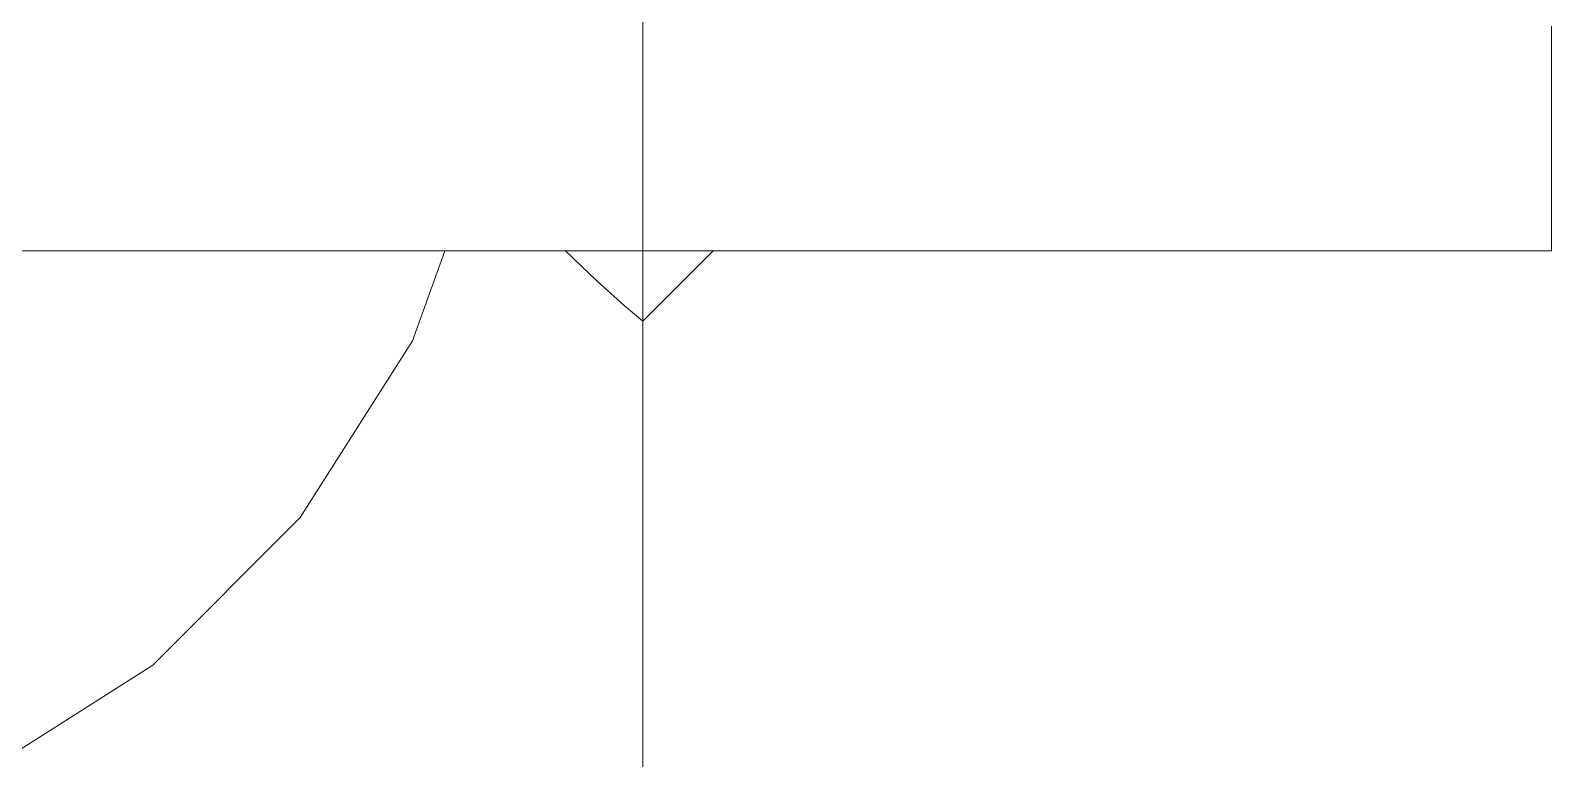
# Model space of a CAD drawing. Header units: inches. Extents: x -4010 to -1814, y 9846 to 12241.
# Drawn here: x -3302.32 to -3273.52, y 10913.98 to 10928.11 of the extents above; entities that cross this region are included whole.
import ezdxf

# ---------------------------------------------------------------- set-up
doc = ezdxf.new("R2010")
doc.units = ezdxf.units.IN
doc.header["$MEASUREMENT"] = 0
for name, color, linetype, lineweight in [('0-1', 7, 'Continuous', 5), ('0-2', 7, 'Continuous', 9), ('A-DETL-GENF-1', 253, 'Continuous', 9), ('A-WALL-1', 7, 'Continuous', 9)]:
    doc.layers.add(name, color=color, linetype=linetype, lineweight=lineweight)

# ---------------------------------------------------------------- blocks, each defined once
blk = doc.blocks.new('switchgrass 26764 - switchgrass 26764-2219965-UNIT PLANS - 1ST FLOOR')
at = {"layer": 'A-DETL-GENF-1'}
for p, q in [((16.181, -7.918), (16.789, -6.217)), ((14.053, -11.263), (16.181, -7.918)), ((11.263, -14.053), (14.053, -11.263)), ((7.918, -16.181), (11.263, -14.053))]:
    blk.add_line(p, q, dxfattribs=at)
blk = doc.blocks.new('gold flame spirea 26749 - gold flame spirea 26749-V20-UNIT PLANS - 1ST FLOOR')
at = {"layer": 'A-DETL-GENF-1'}
for p, q in [((0, 19.788), (0, 20.008)), ((0, 20.008), (0, 19.806)), ((0, 19.806), (0, 19.651)), ((0, 19.605), (0, 19.788)), ((0, 19.651), (0, 19.538)), ((0, 19.449), (0, 19.605)), ((0, 19.538), (0, 19.463)), ((0, 19.463), (0, 19.418)), ((0, 19.31), (0, 19.449)), ((0, 19.418), (0, 19.4)), ((0, 19.4), (0, 19.403)), ((0, 19.403), (0, 19.267)), ((0, 19.177), (0, 19.31)), ((0, 19.267), (0, 19.16)), ((0, 19.041), (0, 19.177)), ((0, 19.16), (0, 19.081)), ((0, 19.081), (0, 19.026)), ((0, 18.891), (0, 19.041)), ((0, 19.026), (0, 18.994)), ((0, 18.994), (0, 18.98)), ((0, 18.98), (0, 18.984)), ((0, 18.984), (0, 18.851)), ((0, 18.833), (0, 18.891)), ((0, 18.851), (0, 18.718)), ((0, 18.821), (0, 18.838)), ((0, 18.838), (0, 18.835)), ((0, 18.835), (0, 18.815)), ((0, 18.715), (0, 18.833)), ((0, 18.783), (0, 18.821)), ((0, 18.815), (0, 18.402)), ((0, 18.77), (0, 18.798)), ((0, 18.798), (0, 18.636)), ((0, 18.721), (0, 18.783)), ((0, 18.76), (0, 18.77)), ((0, 18.757), (0, 18.767)), ((0, 18.767), (0, 18.766)), ((0, 18.766), (0, 18.761)), ((0, 18.761), (0, 18.76)), ((0, 18.728), (0, 18.757)), ((0, 18.536), (0, 18.728)), ((0, 18.634), (0, 18.721)), ((0, 18.718), (0, 18.586)), ((0, 18.553), (0, 18.715)), ((0, 18.636), (0, 18.497)), ((0, 18.519), (0, 18.634)), ((0, 18.429), (0, 18.612)), ((0, 18.612), (0, 18.411)), ((0, 18.586), (0, 18.453)), ((0, 18.362), (0, 18.553)), ((0, 18.412), (0, 18.536)), ((0, 18.251), (0, 18.519)), ((0, 18.497), (0, 18.369)), ((0, 18.453), (0, 18.32)), ((0, 18.272), (0, 18.429)), ((0, 18.333), (0, 18.412)), ((0, 18.411), (0, 18.225)), ((0, 18.402), (0, 18.242)), ((0, 18.369), (0, 18.241)), ((0, 18.158), (0, 18.362)), ((0, 18.279), (0, 18.333)), ((0, 18.32), (0, 18.187)), ((0, 18.229), (0, 18.279)), ((0, 18.007), (0, 18.272)), ((0, 18.066), (0, 18.251)), ((0, 18.242), (0, 18.1)), ((0, 18.241), (0, 18.099)), ((0, 18.161), (0, 18.229)), ((0, 18.225), (0, 18.06)), ((0, 17.937), (0, 18.193)), ((0, 18.193), (0, 18.077)), ((0, 18.187), (0, 18.054)), ((0, 18.054), (0, 18.161)), ((0, 17.957), (0, 18.158)), ((0, 17.684), (0, 18.147)), ((0, 18.147), (0, 17.909)), ((0, 18.1), (0, 17.965)), ((0, 18.099), (0, 17.932)), ((0, 18.077), (0, 18.023)), ((0, 17.936), (0, 18.066)), ((0, 18.06), (0, 17.919)), ((0, 18.054), (0, 17.947)), ((0, 17.859), (0, 18.054)), ((0, 18.023), (0, 17.98)), ((0, 17.886), (0, 18.007)), ((0, 17.98), (0, 17.932)), ((0, 17.965), (0, 17.829)), ((0, 17.774), (0, 17.957)), ((0, 17.947), (0, 17.841)), ((0, 17.752), (0, 17.937)), ((0, 17.834), (0, 17.936)), ((0, 17.932), (0, 17.728)), ((0, 17.932), (0, 17.827)), ((0, 17.919), (0, 17.806)), ((0, 17.909), (0, 17.644)), ((0, 17.846), (0, 17.898)), ((0, 17.898), (0, 17.897)), ((0, 17.897), (0, 17.864)), ((0, 17.764), (0, 17.886)), ((0, 17.864), (0, 17.782)), ((0, 17.704), (0, 17.859)), ((0, 17.722), (0, 17.846)), ((0, 17.841), (0, 17.735)), ((0, 17.732), (0, 17.834)), ((0, 17.829), (0, 17.681)), ((0, 17.827), (0, 17.635)), ((0, 17.806), (0, 17.726)), ((0, 17.792), (0, 17.804)), ((0, 17.804), (0, 17.798)), ((0, 17.798), (0, 17.772)), ((0, 17.766), (0, 17.792)), ((0, 17.782), (0, 17.774)), ((0, 17.772), (0, 17.722)), ((0, 17.728), (0, 17.766)), ((0, 17.635), (0, 17.764)), ((0, 17.609), (0, 17.752)), ((0, 17.735), (0, 17.628)), ((0, 17.602), (0, 17.732)), ((0, 17.681), (0, 17.728)), ((0, 17.728), (0, 17.325)), ((0, 17.726), (0, 17.681)), ((0, 17.578), (0, 17.704)), ((0, 17.36), (0, 17.684)), ((0, 17.681), (0, 17.663)), ((0, 17.663), (0, 17.617)), ((0, 17.644), (0, 17.095)), ((0, 17.628), (0, 17.522)), ((0, 17.617), (0, 17.553)), ((0, 17.48), (0, 17.609)), ((0, 17.417), (0, 17.602)), ((0, 17.469), (0, 17.578)), ((0, 17.553), (0, 17.484)), ((0, 17.522), (0, 17.416)), ((0, 17.455), (0, 17.495)), ((0, 17.495), (0, 16.518)), ((0, 17.484), (0, 17.42)), ((0, 17.337), (0, 17.48)), ((0, 17.253), (0, 17.469)), ((0, 17.435), (0, 17.455)), ((0, 17.427), (0, 17.435)), ((0, 17.424), (0, 17.427)), ((0, 17.416), (0, 17.424)), ((0, 17.42), (0, 17.374)), ((0, 17.246), (0, 17.417)), ((0, 17.416), (0, 17.309)), ((0, 17.396), (0, 17.416)), ((0, 17.356), (0, 17.396)), ((0, 17.374), (0, 17.356)), ((0, 17.13), (0, 17.36)), ((0, 17.15), (0, 17.337)), ((0, 17.325), (0, 17.155)), ((0, 17.309), (0, 17.123)), ((0, 17.123), (0, 17.253)), ((0, 17.129), (0, 17.246)), ((0, 17.155), (0, 17.004)), ((0, 16.89), (0, 17.15)), ((0, 16.948), (0, 17.13)), ((0, 17.043), (0, 17.129)), ((0, 16.006), (0, 17.123)), ((0, 17.123), (0, 16.959)), ((0, 17.095), (0, 16.846)), ((0, 16.967), (0, 17.043)), ((0, 17.004), (0, 16.872)), ((0, 16.876), (0, 16.967)), ((0, 16.959), (0, 16.778)), ((0, 16.77), (0, 16.948)), ((0, 16.737), (0, 16.914)), ((0, 16.914), (0, 16.478)), ((0, 16.718), (0, 16.89)), ((0, 16.75), (0, 16.876)), ((0, 16.872), (0, 16.757)), ((0, 16.846), (0, 16.636)), ((0, 16.778), (0, 16.586)), ((0, 16.548), (0, 16.77)), ((0, 16.757), (0, 16.658)), ((0, 16.565), (0, 16.75)), ((0, 16.584), (0, 16.737)), ((0, 16.577), (0, 16.718)), ((0, 16.484), (0, 16.704)), ((0, 16.704), (0, 16.56)), ((0, 16.658), (0, 16.006)), ((0, 16.636), (0, 16.483)), ((0, 16.586), (0, 16.389)), ((0, 16.445), (0, 16.584)), ((0, 16.464), (0, 16.577)), ((0, 16.544), (0, 16.571)), ((0, 16.571), (0, 16.565)), ((0, 16.56), (0, 16.487)), ((0, 16.541), (0, 16.553)), ((0, 16.553), (0, 16.438)), ((0, 16.239), (0, 16.548)), ((0, 16.494), (0, 16.544)), ((0, 16.51), (0, 16.541)), ((0, 16.507), (0, 16.518)), ((0, 16.518), (0, 16.492)), ((0, 16.518), (0, 16.146)), ((0, 16.48), (0, 16.51)), ((0, 16.482), (0, 16.507)), ((0, 16.429), (0, 16.494)), ((0, 16.492), (0, 16.407)), ((0, 16.487), (0, 16.466)), ((0, 16.313), (0, 16.484)), ((0, 16.483), (0, 16.466)), ((0, 16.466), (0, 16.482)), ((0, 16.466), (0, 16.48)), ((0, 16.478), (0, 16.28)), ((0, 16.355), (0, 16.472)), ((0, 16.472), (0, 16.335)), ((0, 16.416), (0, 16.472)), ((0, 16.472), (0, 16.285)), ((0, 16.373), (0, 16.464)), ((0, 16.31), (0, 16.445)), ((0, 16.438), (0, 16.355)), ((0, 16.359), (0, 16.429)), ((0, 16.376), (0, 16.416)), ((0, 16.407), (0, 16.239)), ((0, 16.389), (0, 16.192)), ((0, 16.341), (0, 16.376)), ((0, 16.3), (0, 16.373)), ((0, 16.292), (0, 16.359)), ((0, 16.242), (0, 16.355)), ((0, 16.355), (0, 16.293)), ((0, 16.303), (0, 16.341)), ((0, 16.335), (0, 16.052)), ((0, 16.177), (0, 16.313)), ((0, 16.167), (0, 16.31)), ((0, 16.252), (0, 16.303)), ((0, 16.242), (0, 16.3)), ((0, 16.293), (0, 16.238)), ((0, 16.239), (0, 16.292)), ((0, 16.285), (0, 16.139)), ((0, 16.28), (0, 16.098)), ((0, 16.18), (0, 16.252)), ((0, 16.131), (0, 16.242)), ((0, 16.193), (0, 16.242)), ((0, 16.046), (0, 16.239)), ((0, 16.238), (0, 16.181)), ((0, 16.132), (0, 16.193)), ((0, 16.192), (0, 16)), ((0, 16.181), (0, 16.107)), ((0, 16.076), (0, 16.18)), ((0, 16.065), (0, 16.177)), ((0, 16.008), (0, 16.167)), ((0, 16.146), (0, 16.076)), ((0, 16.139), (0, 16.018)), ((0, 16.088), (0, 16.132)), ((0, 16.021), (0, 16.131)), ((0, 16.107), (0, 16.006)), ((0, 16.098), (0, 15.936)), ((0, 16.058), (0, 16.088)), ((0, 15.961), (0, 16.065)), ((0, 16.038), (0, 16.058)), ((0, 16.052), (0, 15.261)), ((0, 15.843), (0, 16.046)), ((0, 16.025), (0, 16.038)), ((0, 16.015), (0, 16.025)), ((0, 15.911), (0, 16.021)), ((0, 16.018), (0, 15.805)), ((0, 16.006), (0, 16.015)), ((0, 15.82), (0, 16.008)), ((0, 16), (0, 15.82)), ((0, 15.853), (0, 15.961)), ((0, 15.936), (0, 15.796)), ((0, 15.798), (0, 15.911)), ((0, 15.727), (0, 15.853)), ((0, 15.788), (0, 15.843)), ((0, 15.808), (0, 15.82)), ((0, 15.82), (0, 15.541)), ((0, 15.781), (0, 15.808)), ((0, 15.805), (0, 15.686)), ((0, 15.681), (0, 15.798)), ((0, 15.796), (0, 15.681)), ((0, 15.734), (0, 15.788)), ((0, 15.738), (0, 15.781)), ((0, 15.675), (0, 15.738)), ((0, 15.541), (0, 15.734)), ((0, 15.579), (0, 15.727)), ((0, 15.686), (0, 15.541)), ((0, 15.592), (0, 15.675)), ((0, 15.514), (0, 15.634)), ((0, 15.634), (0, 15.477)), ((0, 15.486), (0, 15.592)), ((0, 15.472), (0, 15.579)), ((0, 15.541), (0, 15.526)), ((0, 15.526), (0, 15.431)), ((0, 15.381), (0, 15.514)), ((0, 15.355), (0, 15.486)), ((0, 15.477), (0, 15.324)), ((0, 15.392), (0, 15.472)), ((0, 15.431), (0, 15.28)), ((0, 15.326), (0, 15.392)), ((0, 15.239), (0, 15.381)), ((0, 15.339), (0, 15.355)), ((0, 15.305), (0, 15.339)), ((0, 15.26), (0, 15.326)), ((0, 15.324), (0, 15.174)), ((0, 15.259), (0, 15.305)), ((0, 15.28), (0, 15.098)), ((0, 15.261), (0, 14.863)), ((0, 15.181), (0, 15.26)), ((0, 15.154), (0, 15.259)), ((0, 14.932), (0, 15.239)), ((0, 15.076), (0, 15.181)), ((0, 15.174), (0, 15.024)), ((0, 15.13), (0, 15.168)), ((0, 15.168), (0, 15.163)), ((0, 15.163), (0, 15.128)), ((0, 15.108), (0, 15.154)), ((0, 15.037), (0, 15.13)), ((0, 15.128), (0, 15.076)), ((0, 15.076), (0, 15.108)), ((0, 15.098), (0, 14.91)), ((0, 14.972), (0, 15.076)), ((0, 14.873), (0, 15.037)), ((0, 15.024), (0, 14.874)), ((0, 14.763), (0, 14.983)), ((0, 14.983), (0, 14.858)), ((0, 14.859), (0, 14.972)), ((0, 14.772), (0, 14.932)), ((0, 14.91), (0, 14.739)), ((0, 14.874), (0, 14.721)), ((0, 14.628), (0, 14.873)), ((0, 14.863), (0, 14.535)), ((0, 14.737), (0, 14.859)), ((0, 14.858), (0, 14.733)), ((0, 14.557), (0, 14.797)), ((0, 14.797), (0, 14.697)), ((0, 14.61), (0, 14.772)), ((0, 14.584), (0, 14.763)), ((0, 14.739), (0, 14.61)), ((0, 14.606), (0, 14.737)), ((0, 14.733), (0, 14.598)), ((0, 14.721), (0, 14.564)), ((0, 14.697), (0, 14.607)), ((0, 14.62), (0, 14.628)), ((0, 14.577), (0, 14.62)), ((0, 14.607), (0, 14.523)), ((0, 14.467), (0, 14.606)), ((0, 14.598), (0, 14.444)), ((0, 14.424), (0, 14.584)), ((0, 14.514), (0, 14.577)), ((0, 14.564), (0, 14.434)), ((0, 14.362), (0, 14.557)), ((0, 14.535), (0, 14.331)), ((0, 14.523), (0, 14.442)), ((0, 14.445), (0, 14.514)), ((0, 14.321), (0, 14.467)), ((0, 14.382), (0, 14.445)), ((0, 14.444), (0, 14.261)), ((0, 14.442), (0, 14.358)), ((0, 14.434), (0, 14.307)), ((0, 14.265), (0, 14.424)), ((0, 14.34), (0, 14.382)), ((0, 14.207), (0, 14.362)), ((0, 14.358), (0, 14.268)), ((0, 14.331), (0, 14.34)), ((0, 14.168), (0, 14.321)), ((0, 14.307), (0, 14.183)), ((0, 14.268), (0, 14.168)), ((0, 14.238), (0, 14.266)), ((0, 14.266), (0, 14.252)), ((0, 14.086), (0, 14.265)), ((0, 14.261), (0, 14.04)), ((0, 14.252), (0, 14.215)), ((0, 14.105), (0, 14.238)), ((0, 14.215), (0, 14.169)), ((0, 14.088), (0, 14.207)), ((0, 14.183), (0, 14.06)), ((0, 14.169), (0, 14.131)), ((0, 14.118), (0, 14.145)), ((0, 14.145), (0, 13.54)), ((0, 14.131), (0, 14.118)), ((0, 13.992), (0, 14.105)), ((0, 14.001), (0, 14.088)), ((0, 13.867), (0, 14.086)), ((0, 14.06), (0, 13.937)), ((0, 14.04), (0, 13.773)), ((0, 13.943), (0, 14.001)), ((0, 13.891), (0, 13.992)), ((0, 13.91), (0, 13.943)), ((0, 13.937), (0, 13.81)), ((0, 13.905), (0, 13.91)), ((0, 13.898), (0, 13.905)), ((0, 13.883), (0, 13.898)), ((0, 13.794), (0, 13.891)), ((0, 13.852), (0, 13.883)), ((0, 13.587), (0, 13.867)), ((0, 13.797), (0, 13.852)), ((0, 13.81), (0, 13.68)), ((0, 13.711), (0, 13.797)), ((0, 13.694), (0, 13.794)), ((0, 13.773), (0, 13.782)), ((0, 13.782), (0, 13.77)), ((0, 13.77), (0, 13.738)), ((0, 13.738), (0, 13.686)), ((0, 13.587), (0, 13.711)), ((0, 13.581), (0, 13.694)), ((0, 13.686), (0, 13.612)), ((0, 13.68), (0, 13.447)), ((0, 13.612), (0, 13.517)), ((0, 13.594), (0, 13.611)), ((0, 13.611), (0, 13.587)), ((0, 13.545), (0, 13.594)), ((0, 13.401), (0, 13.587)), ((0, 13.447), (0, 13.581)), ((0, 13.472), (0, 13.545)), ((0, 13.54), (0, 13.437)), ((0, 13.517), (0, 13.401)), ((0, 13.383), (0, 13.472)), ((0, 13.437), (0, 13.337)), ((0, 13.287), (0, 13.383)), ((0, 13.337), (0, 13.24)), ((0, 13.191), (0, 13.287)), ((0, 13.24), (0, 13.143)), ((0, 12.842), (0, 13.214)), ((0, 13.214), (0, 13)), ((0, 13.014), (0, 13.191)), ((0, 13.143), (0, 13.046)), ((0, 13.046), (0, 12.946)), ((0, 12.553), (0, 13.014)), ((0, 13), (0, 12.836)), ((0, 12.946), (0, 12.842)), ((0, 12.836), (0, 12.704)), ((0, 12.704), (0, 12.584)), ((0, 12.584), (0, 12.456)), ((0, 12.317), (0, 12.553)), ((0, 12.456), (0, 12.301)), ((0, 12.108), (0, 12.317)), ((0, 12.301), (0, 12.098)), ((0, 11.95), (0, 12.108)), ((0, 12.098), (0, 11.932)), ((0, 11.865), (0, 11.95)), ((0, 11.932), (0, 11.783)), ((0, 11.766), (0, 11.865)), ((-1.329, 10.25), (0, 11.579)), ((0, 11.783), (0, 11.656)), ((0, 11.612), (0, 11.766)), ((0, 11.656), (0, 11.557)), ((0, 11.423), (0, 11.612)), ((0.356, 11.282), (0, 11.579)), ((0, 11.557), (0, 11.491)), ((0, 11.491), (0, 11.464)), ((0, 11.464), (0, 11.481)), ((0, 11.481), (0, 11.435)), ((0, 11.435), (0, 11.357)), ((0, 11.217), (0, 11.423)), ((0, 11.357), (0, 11.26)), ((0, 11.26), (0, 11.156)), ((0.875, 10.816), (0.356, 11.282)), ((0, 11.016), (0, 11.217)), ((0, 11.156), (0, 11.059)), ((0, 11.059), (0, 10.981)), ((0, 10.837), (0, 11.016)), ((0, 10.981), (0, 10.935)), ((0, 10.935), (0, 10.981)), ((0, 10.981), (0, 10.638)), ((0, 10.702), (0, 10.837)), ((0, 10.617), (0, 10.702)), ((1.467, 10.25), (0.875, 10.816)), ((0, 10.638), (0, 10.353)), ((0, 10.432), (0, 10.617)), ((0, 10.183), (0, 10.432)), ((0, 10.353), (0, 10.25)), ((0, 9.902), (0, 10.183)), ((0, 9.027), (0, 10.051)), ((0, 10.051), (0, 9.954)), ((0, 9.954), (0, 9.86)), ((0, 9.624), (0, 9.902)), ((0, 9.86), (0, 9.763)), ((0, 9.763), (0, 9.656)), ((0, 9.656), (0, 9.533)), ((0, 9.383), (0, 9.624)), ((0, 9.533), (0, 9.388)), ((0, 9.388), (0, 9.213)), ((0, 9.213), (0, 9.383)), ((0, 8.841), (0, 9.027)), ((0, 8.329), (0, 8.841)), ((0, 7.863), (0, 8.329)), ((0, 7.427), (0, 7.863)), ((0, 7.009), (0, 7.427)), ((0, 6.592), (0, 7.009)), ((0, 6.165), (0, 6.592)), ((0, 5.712), (0, 6.165))]:
    blk.add_line(p, q, dxfattribs=at)
blk = doc.blocks.new('CTR - 1st Phase - Shell_rvt-1-UNIT PLANS - 1ST FLOOR')
at = {"layer": 'A-WALL-1'}
for q in [(-3273.524, 10928.189), (-3357.274, 10923.939)]:
    blk.add_line((-3273.524, 10923.939), q, dxfattribs=at)
at = {"layer": '0-2', "rotation": 180}
blk.add_blockref('gold flame spirea 26749 - gold flame spirea 26749-V20-UNIT PLANS - 1ST FLOOR', (-3290.724, 10934.189), dxfattribs=at)
at = {"layer": '0-2'}
blk.add_blockref('switchgrass 26764 - switchgrass 26764-2219965-UNIT PLANS - 1ST FLOOR', (-3311.265, 10930.156), dxfattribs=at)

msp = doc.modelspace()

# ---------------------------------------------------------------- block references
at = {"layer": '0-1'}
msp.add_blockref('CTR - 1st Phase - Shell_rvt-1-UNIT PLANS - 1ST FLOOR', (0, 0), dxfattribs=at)

doc.saveas('drawing.dxf')
